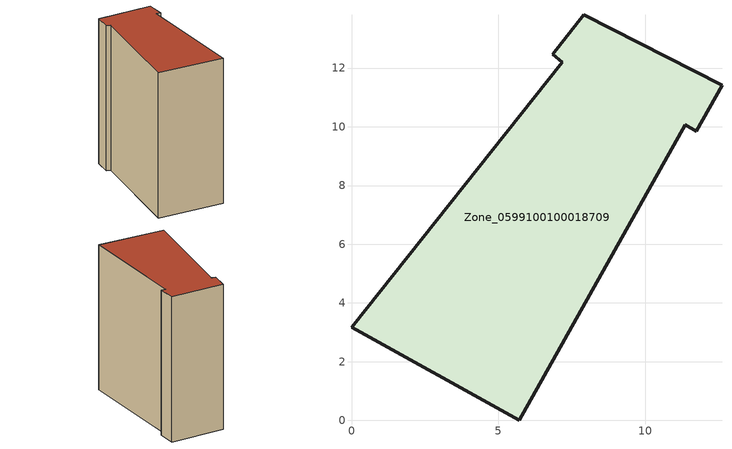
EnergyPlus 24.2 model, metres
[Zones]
Zone_0599100100018709
 floor ground (C_G): 7.92,13.82 12.62,11.41 11.75,9.85 11.37,10.06 5.72,0 0,3.17 7.18,12.2 6.85,12.46 z0
 wall outside (C_F): 5.72,0 11.37,10.06 11.75,9.85 12.62,11.41 7.92,13.82 6.85,12.46 7.18,12.2 0,3.17 5.72,0 z0:13.7
 roof outside (C_R): 7.18,12.2 0,3.17 5.72,0 11.37,10.06 11.75,9.85 12.62,11.41 7.92,13.82 6.85,12.46 z13.7
[BUILDING]
Pand.0599100100018709: North Axis=0; Terrain=City; Loads Convergence Tolerance Value=0.04; Temperature Convergence Tolerance Value=0.4; Solar Distribution=FullExterior; Maximum Number of Warmup Days=25; Minimum Number of Warmup Days=1
[Site:Location]
Rotterdam.The.Hague.AP_ZH_NLD Design_Conditions: Latitude=51.96; Longitude=4.45; Time Zone=1; Elevation=-4.5
[SITE:GROUNDTEMPERATURE:BUILDINGSURFACE]
18, 18, 18, 18, 18, 18, 18, 18, 18, 18, 18, 18
[MATERIAL] Thermal Absorptance=0.9; Solar Absorptance=0.7; Visible Absorptance=0.7
Name | Roughness | Thickness | Conductivity | Density | Specific Heat
G.TI.2015-2018 | MediumSmooth | 0.15 | 0.0428571 | 540 | 1210
F.TI.2015-2018 | Rough | 0.3 | 0.0666667 | 1920 | 840
R.TI.2015-2018 | MediumRough | 0.2 | 0.0333333 | 1500 | 1000
[CONSTRUCTION]
C_G: G.TI.2015-2018
C_F: F.TI.2015-2018
C_R: R.TI.2015-2018
[ZONE]
Zone_0599100100018709: Type=1; Multiplier=1; Ceiling Height=Autocalculate; Volume=Autocalculate; Floor Area=autocalculate; Part of Total Floor Area=Yes
[ZONEINFILTRATION:DESIGNFLOWRATE]
Infil_Zone_0599100100018709: Zone or ZoneList or Space or SpaceList=Zone_0599100100018709; Schedule=AlwaysOn; Design Flow Rate Calculation Method=Flow/Area; Flow Rate per Floor Area=0.0015; Constant Term Coefficient=1; Temperature Term Coefficient=0; Velocity Term Coefficient=0; Velocity Squared Term Coefficient=0
[HVACTEMPLATE:ZONE:IDEALLOADSAIRSYSTEM]
Zone_0599100100018709: Maximum Heating Supply Air Temperature=50; Minimum Cooling Supply Air Temperature=13; Maximum Heating Supply Air Humidity Ratio=0.0156; Minimum Cooling Supply Air Humidity Ratio=0.0077; Heating Limit=NoLimit; Cooling Limit=NoLimit; Dehumidification Control Type=ConstantSensibleHeatRatio; Cooling Sensible Heat Ratio=0.7; Dehumidification Setpoint=60; Humidification Control Type=None; Humidification Setpoint=30; Outdoor Air Method=None; Outdoor Air Flow Rate per Person=0.00944; Outdoor Air Flow Rate per Zone Floor Area=0; Outdoor Air Flow Rate per Zone=0; Demand Controlled Ventilation Type=None; Outdoor Air Economizer Type=NoEconomizer; Heat Recovery Type=None; Sensible Heat Recovery Effectiveness=0.7; Latent Heat Recovery Effectiveness=0.65
[ZONECONTROL:THERMOSTAT]
ThermostatControl_Zone_0599100100018709: Zone or ZoneList=Zone_0599100100018709; Control Type Schedule=DualSetpointControlType; Control 1=Thermostat_Zone_0599100100018709; Temperature Difference Between Cutout And Setpoint=0
[THERMOSTATSETPOINT:DUALSETPOINT]
Thermostat_Zone_0599100100018709: Heating Setpoint Temperature Schedule=HeatingSetpoint_Zone_0599100100018709; Cooling Setpoint Temperature Schedule=CoolingSetpoint_Zone_0599100100018709
[SCHEDULE:COMPACT]
HeatingSetpoint_Zone_0599100100018709: Through: 12/31, For: AllDays, Until: 24:00, 21
CoolingSetpoint_Zone_0599100100018709: Through: 12/31, For: AllDays, Until: 24:00, 24
DualSetpointControlType: Through: 12/31, For: AllDays, Until: 24:00, 4
AlwaysOn: Through: 12/31, For: AllDays, Until: 24:00, 1
